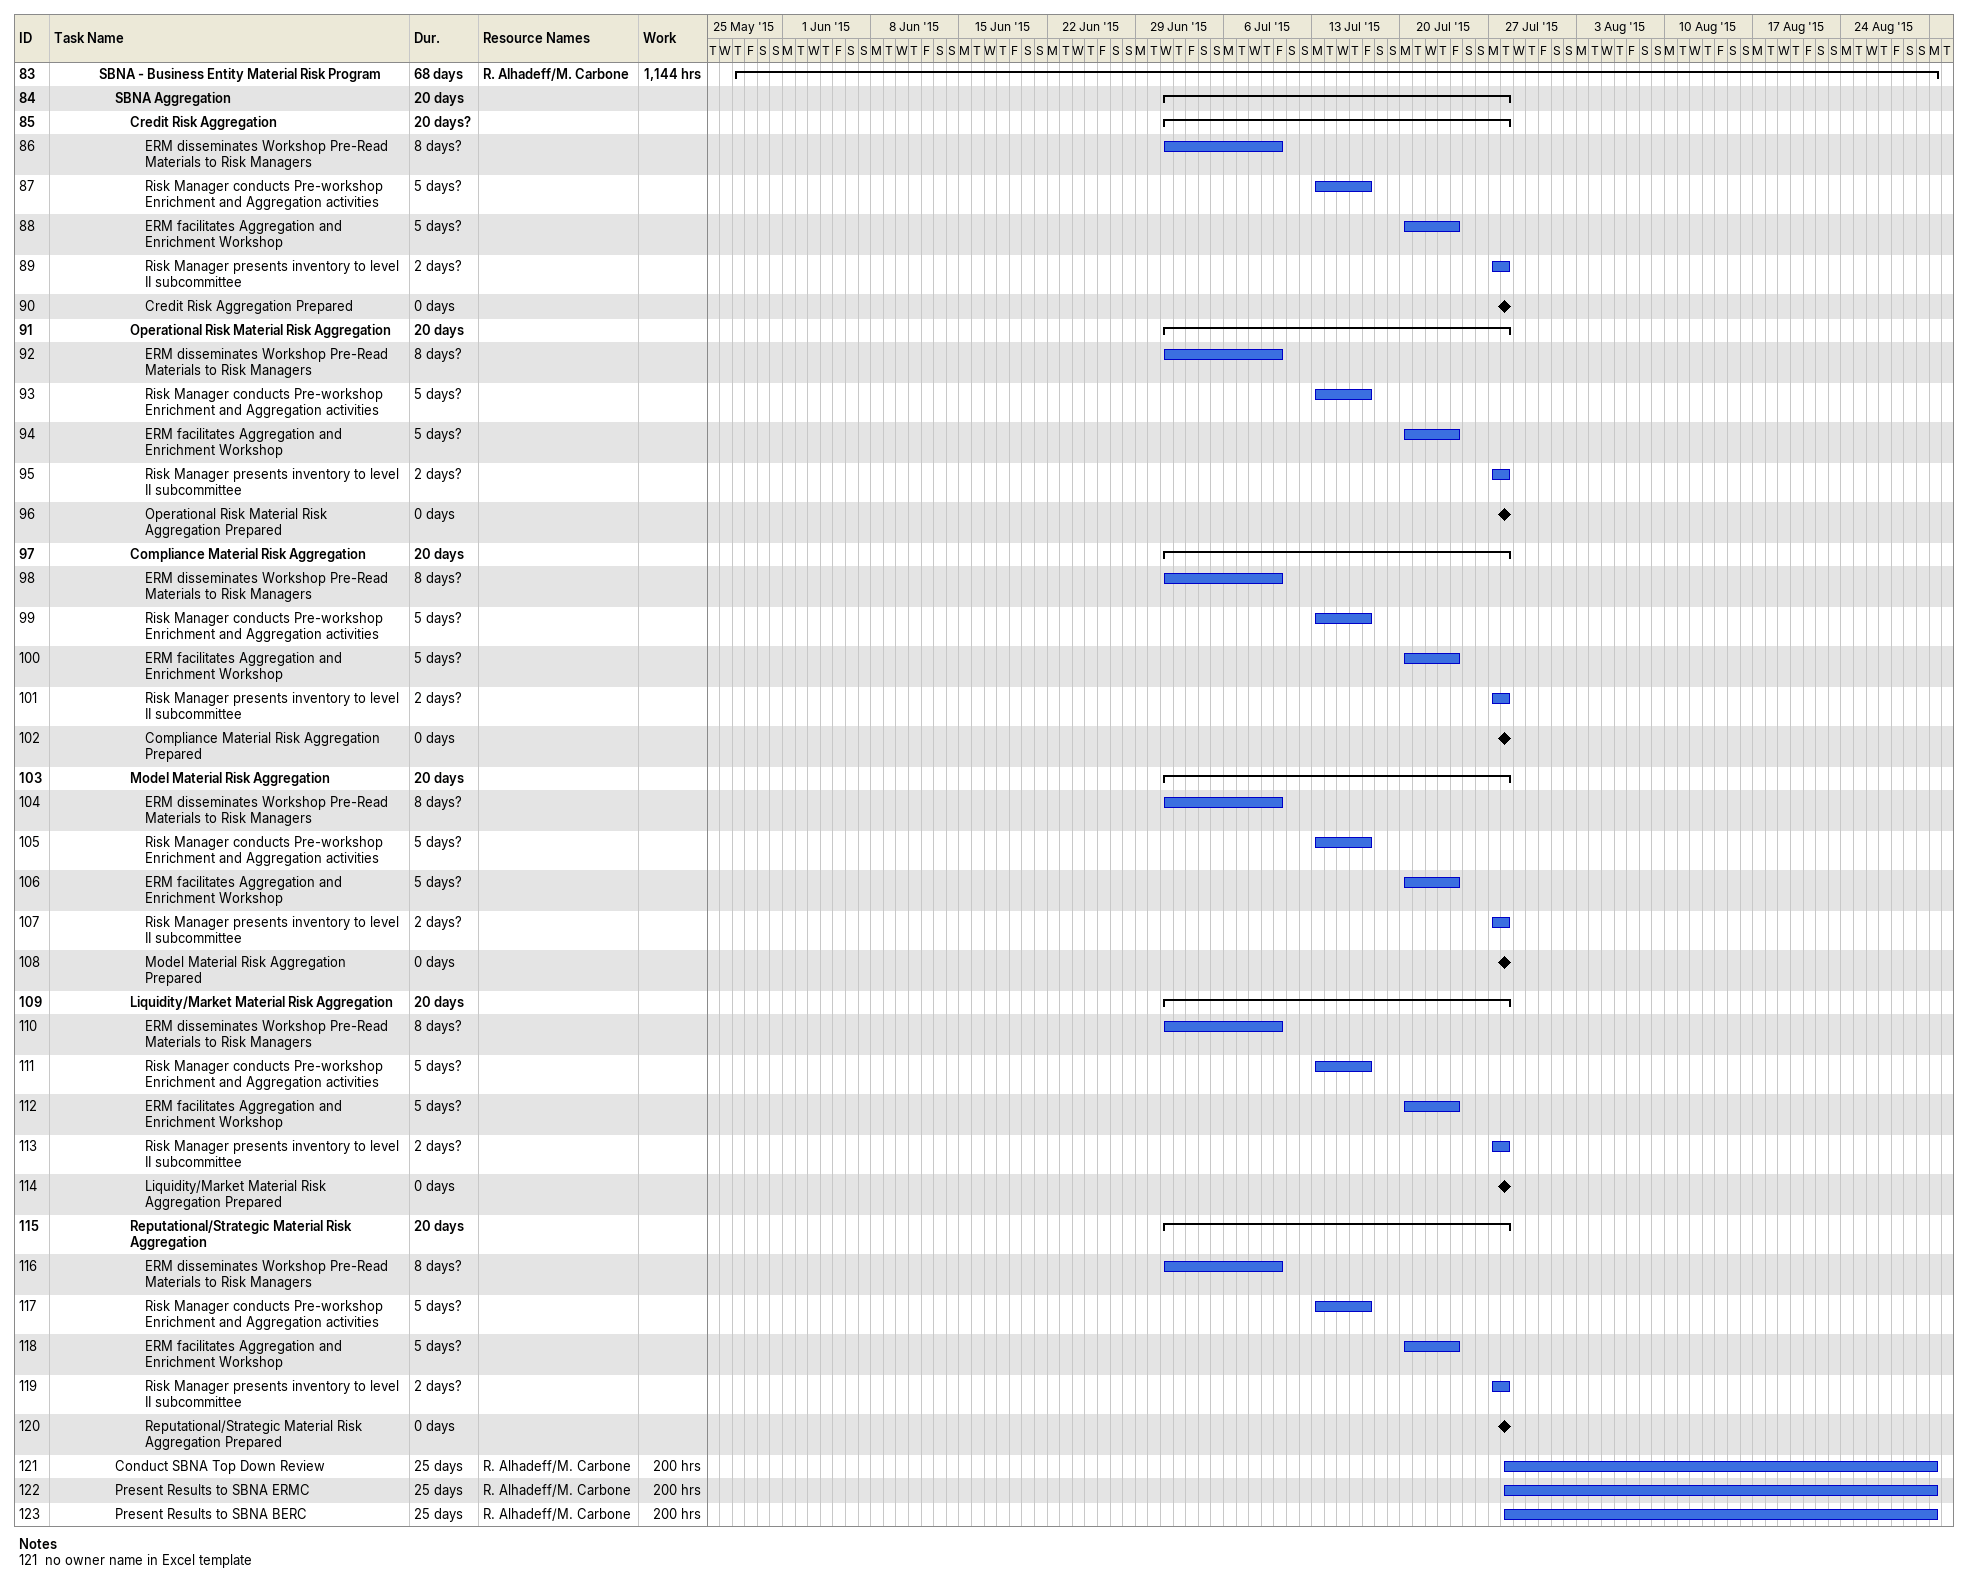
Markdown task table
| ID | Level | Task | Duration | Start | Finish | Resources | Work (h) |
|---|---|---|---|---|---|---|---|
| 83 | 4 | **SBNA - Business Entity Material Risk Program** | 68d | 2015-05-28 | 2015-08-31 | R. Alhadeff/M. Carbone | 1144 |
| 84 | 5 | **SBNA Aggregation** | 20d | 2015-07-01 | 2015-07-28 |  |  |
| 85 | 6 | **Credit Risk Aggregation** | 20d? | 2015-07-01 | 2015-07-28 |  |  |
| 86 | 7 | ERM disseminates Workshop Pre-Read Materials to Risk Managers | 8d? | 2015-07-01 | 2015-07-10 |  |  |
| 87 | 7 | Risk Manager conducts Pre-workshop Enrichment and Aggregation activities | 5d? | 2015-07-13 | 2015-07-17 |  |  |
| 88 | 7 | ERM facilitates Aggregation and Enrichment Workshop | 5d? | 2015-07-20 | 2015-07-24 |  |  |
| 89 | 7 | Risk Manager presents inventory to level II subcommittee | 2d? | 2015-07-27 | 2015-07-28 |  |  |
| 90 | 7 | Credit Risk Aggregation Prepared | 0d | 2015-07-28 | 2015-07-28 |  |  |
| 91 | 6 | **Operational Risk Material Risk Aggregation** | 20d | 2015-07-01 | 2015-07-28 |  |  |
| 92 | 7 | ERM disseminates Workshop Pre-Read Materials to Risk Managers | 8d? | 2015-07-01 | 2015-07-10 |  |  |
| 93 | 7 | Risk Manager conducts Pre-workshop Enrichment and Aggregation activities | 5d? | 2015-07-13 | 2015-07-17 |  |  |
| 94 | 7 | ERM facilitates Aggregation and Enrichment Workshop | 5d? | 2015-07-20 | 2015-07-24 |  |  |
| 95 | 7 | Risk Manager presents inventory to level II subcommittee | 2d? | 2015-07-27 | 2015-07-28 |  |  |
| 96 | 7 | Operational Risk Material Risk Aggregation Prepared | 0d | 2015-07-28 | 2015-07-28 |  |  |
| 97 | 6 | **Compliance Material Risk Aggregation** | 20d | 2015-07-01 | 2015-07-28 |  |  |
| 98 | 7 | ERM disseminates Workshop Pre-Read Materials to Risk Managers | 8d? | 2015-07-01 | 2015-07-10 |  |  |
| 99 | 7 | Risk Manager conducts Pre-workshop Enrichment and Aggregation activities | 5d? | 2015-07-13 | 2015-07-17 |  |  |
| 100 | 7 | ERM facilitates Aggregation and Enrichment Workshop | 5d? | 2015-07-20 | 2015-07-24 |  |  |
| 101 | 7 | Risk Manager presents inventory to level II subcommittee | 2d? | 2015-07-27 | 2015-07-28 |  |  |
| 102 | 7 | Compliance Material Risk Aggregation Prepared | 0d | 2015-07-28 | 2015-07-28 |  |  |
| 103 | 6 | **Model Material Risk Aggregation** | 20d | 2015-07-01 | 2015-07-28 |  |  |
| 104 | 7 | ERM disseminates Workshop Pre-Read Materials to Risk Managers | 8d? | 2015-07-01 | 2015-07-10 |  |  |
| 105 | 7 | Risk Manager conducts Pre-workshop Enrichment and Aggregation activities | 5d? | 2015-07-13 | 2015-07-17 |  |  |
| 106 | 7 | ERM facilitates Aggregation and Enrichment Workshop | 5d? | 2015-07-20 | 2015-07-24 |  |  |
| 107 | 7 | Risk Manager presents inventory to level II subcommittee | 2d? | 2015-07-27 | 2015-07-28 |  |  |
| 108 | 7 | Model Material Risk Aggregation Prepared | 0d | 2015-07-28 | 2015-07-28 |  |  |
| 109 | 6 | **Liquidity/Market Material Risk Aggregation** | 20d | 2015-07-01 | 2015-07-28 |  |  |
| 110 | 7 | ERM disseminates Workshop Pre-Read Materials to Risk Managers | 8d? | 2015-07-01 | 2015-07-10 |  |  |
| 111 | 7 | Risk Manager conducts Pre-workshop Enrichment and Aggregation activities | 5d? | 2015-07-13 | 2015-07-17 |  |  |
| 112 | 7 | ERM facilitates Aggregation and Enrichment Workshop | 5d? | 2015-07-20 | 2015-07-24 |  |  |
| 113 | 7 | Risk Manager presents inventory to level II subcommittee | 2d? | 2015-07-27 | 2015-07-28 |  |  |
| 114 | 7 | Liquidity/Market Material Risk Aggregation Prepared | 0d | 2015-07-28 | 2015-07-28 |  |  |
| 115 | 6 | **Reputational/Strategic Material Risk Aggregation** | 20d | 2015-07-01 | 2015-07-28 |  |  |
| 116 | 7 | ERM disseminates Workshop Pre-Read Materials to Risk Managers | 8d? | 2015-07-01 | 2015-07-10 |  |  |
| 117 | 7 | Risk Manager conducts Pre-workshop Enrichment and Aggregation activities | 5d? | 2015-07-13 | 2015-07-17 |  |  |
| 118 | 7 | ERM facilitates Aggregation and Enrichment Workshop | 5d? | 2015-07-20 | 2015-07-24 |  |  |
| 119 | 7 | Risk Manager presents inventory to level II subcommittee | 2d? | 2015-07-27 | 2015-07-28 |  |  |
| 120 | 7 | Reputational/Strategic Material Risk Aggregation Prepared | 0d | 2015-07-28 | 2015-07-28 |  |  |
| 121 | 5 | Conduct SBNA Top Down Review | 25d | 2015-07-28 | 2015-08-31 | R. Alhadeff/M. Carbone | 200 |
| 122 | 5 | Present Results to SBNA ERMC | 25d | 2015-07-28 | 2015-08-31 | R. Alhadeff/M. Carbone | 200 |
| 123 | 5 | Present Results to SBNA BERC | 25d | 2015-07-28 | 2015-08-31 | R. Alhadeff/M. Carbone | 200 |

Notes
- 121: no owner name in Excel template
